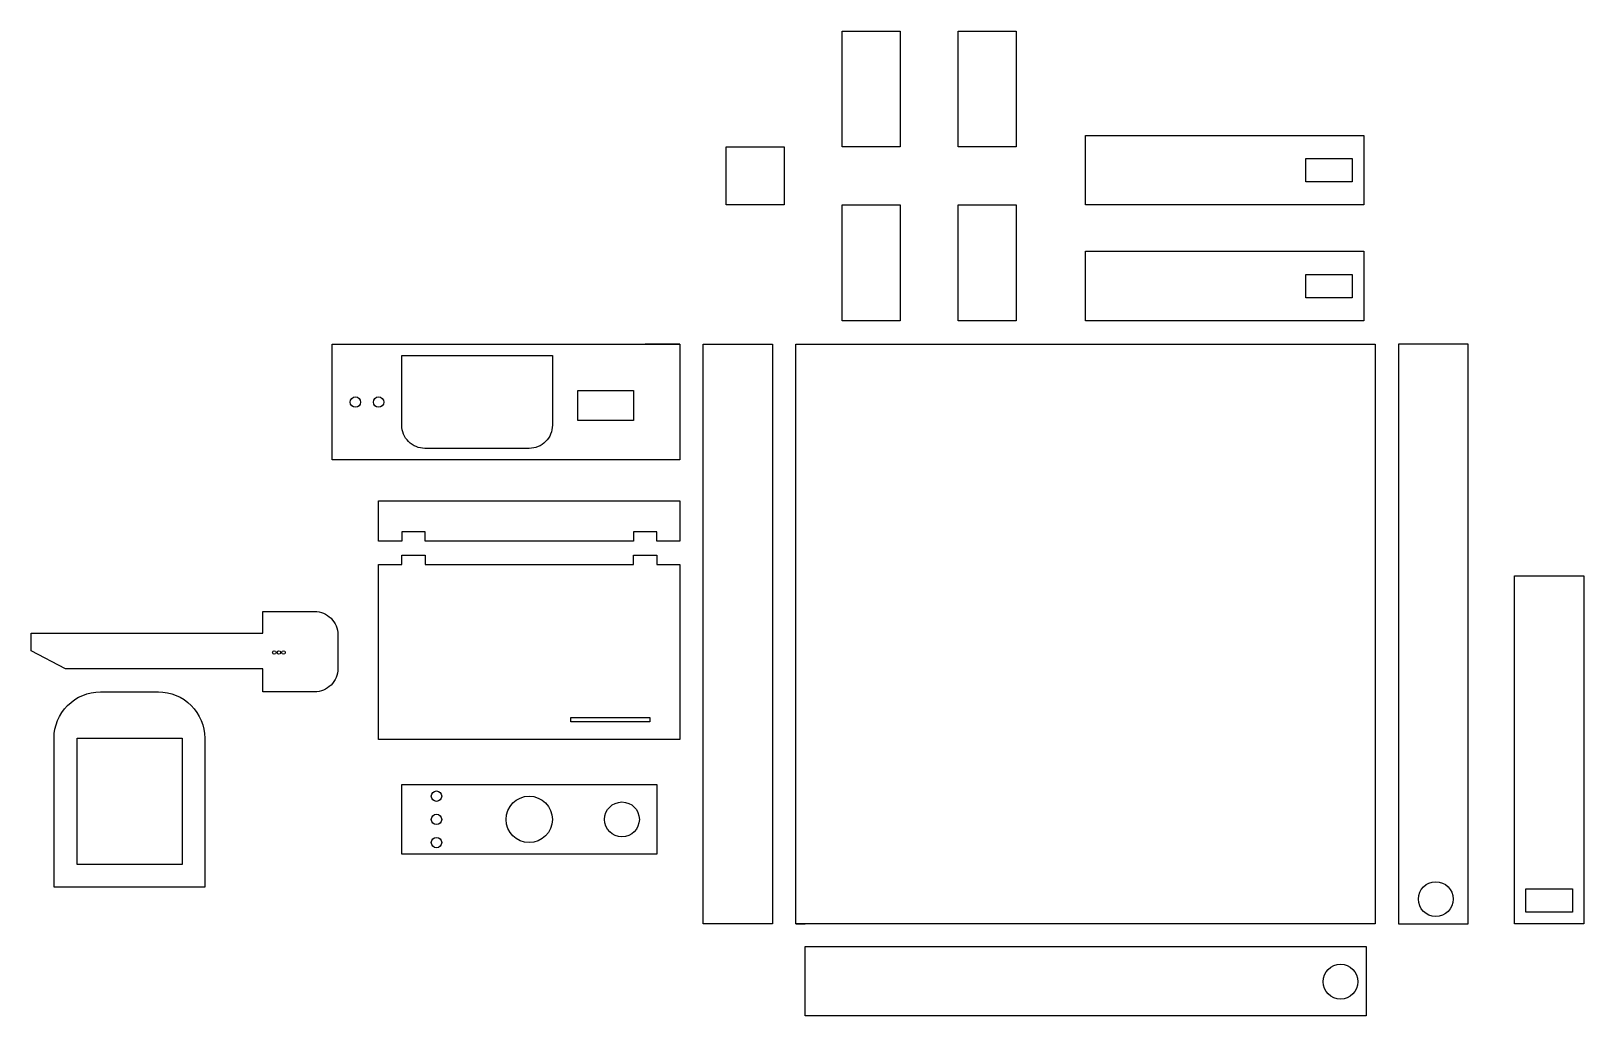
# Model space of a CAD drawing. Header units: millimetres. Extents: x -500 to 170, y -100 to 325.
import ezdxf

# ---------------------------------------------------------------- set-up
doc = ezdxf.new("R2010")
doc.units = ezdxf.units.MM
doc.layers.get('0').update_dxf_attribs({"linetype": 'CONTINUOUS'})

msp = doc.modelspace()

# ---------------------------------------------------------------- linework, layer by layer
for p, q in [((-370, 190), (-350, 190)), ((-340, 190), (-250, 190)), ((-220, 190), (-235, 190)), ((-150, 190), (60, 190)), ((-170, -40), (-170, 170)), ((80, 170), (80, -40)), ((-170, -60), (-166, -60)), ((60, -60), (-150, -60)), ((80, -60), (76, -60))]:
    msp.add_line(p, q)
for points in [[(-125, 275), (-150, 275), (-150, 325), (-125, 325)], [(-75, 275), (-100, 275), (-100, 325), (-75, 325)], [(-175, 250), (-200, 250), (-200, 275), (-175, 275)], [(-45, 250), (-45, 280), (75, 280), (75, 250)], [(70, 260), (50, 260), (50, 270), (70, 270)], [(-125, 200), (-150, 200), (-150, 250), (-125, 250)], [(-75, 200), (-100, 200), (-100, 250), (-75, 250)], [(75, 200), (-45, 200), (-45, 230), (75, 230)], [(70, 210), (50, 210), (50, 220), (70, 220)], [(-220, 190), (-220, 140), (-370, 140), (-370, 190), (-350, 190), (-240, 190)], [(-180, -60), (-210, -60), (-210, 190), (-180, 190)], [(80, -60), (-170, -60), (-170, 190), (80, 190)], [(90, -60), (120, -60), (120, 190), (90, 190)], [(-240, 170), (-240, 157), (-264, 157), (-264, 170)], [(-350, 105), (-350, 122.33), (-220, 122.33), (-220, 105), (-230, 105), (-230, 109), (-240, 109), (-240, 105), (-329.92, 105), (-329.92, 109), (-339.92, 109), (-339.92, 105)], [(-220, 19.48), (-350, 19.48), (-350, 95), (-339.92, 95), (-339.92, 99), (-329.92, 99), (-329.92, 95), (-240, 95), (-240, 99), (-230, 99), (-230, 95), (-220, 95)], [(140, 90), (170, 90), (170, -60), (140, -60)], [(-233, 27), (-267, 27), (-267, 29), (-233, 29)], [(-434.8, -34.4), (-480, -34.4), (-480, 20), (-434.8, 20)], [(-230, -30), (-340, -30), (-340, 0), (-230, 0)], [(165, -55), (145, -55), (145, -45), (165, -45)], [(76, -99.78), (-166, -99.78), (-166, -69.78), (76, -69.78)]]:
    msp.add_lwpolyline(points, close=True)
for points in [[(-275, 185), (-275, 155, -0.414214), (-285, 145), (-330, 145, -0.414214), (-340, 155), (-340, 185)], [(-400, 50), (-485, 50), (-499.92, 57.66), (-499.92, 65.31), (-400, 65.31), (-400, 74.65), (-377.59, 74.65, -0.414214), (-367.59, 64.65), (-367.59, 50, -0.414214), (-377.59, 40), (-400, 40)], [(-425, -44.3), (-490, -44.3), (-490, 20, -0.414214), (-470, 40), (-445, 40, -0.414214), (-425, 20)]]:
    msp.add_lwpolyline(points, format="xyb", close=True)
for centre, radius in [((-360, 165), 2.25), ((-350, 165), 2.25), ((-395, 57), 0.75), ((-393, 57), 0.75), ((-391, 57), 0.75), ((-325, -5), 2.25), ((-285, -15), 10), ((-325, -15), 2.25), ((-245, -15), 7.5), ((-325, -25), 2.25), ((106.06, -49.37), 7.5), ((65, -85), 7.5)]:
    msp.add_circle(centre, radius)

doc.saveas('drawing.dxf')
